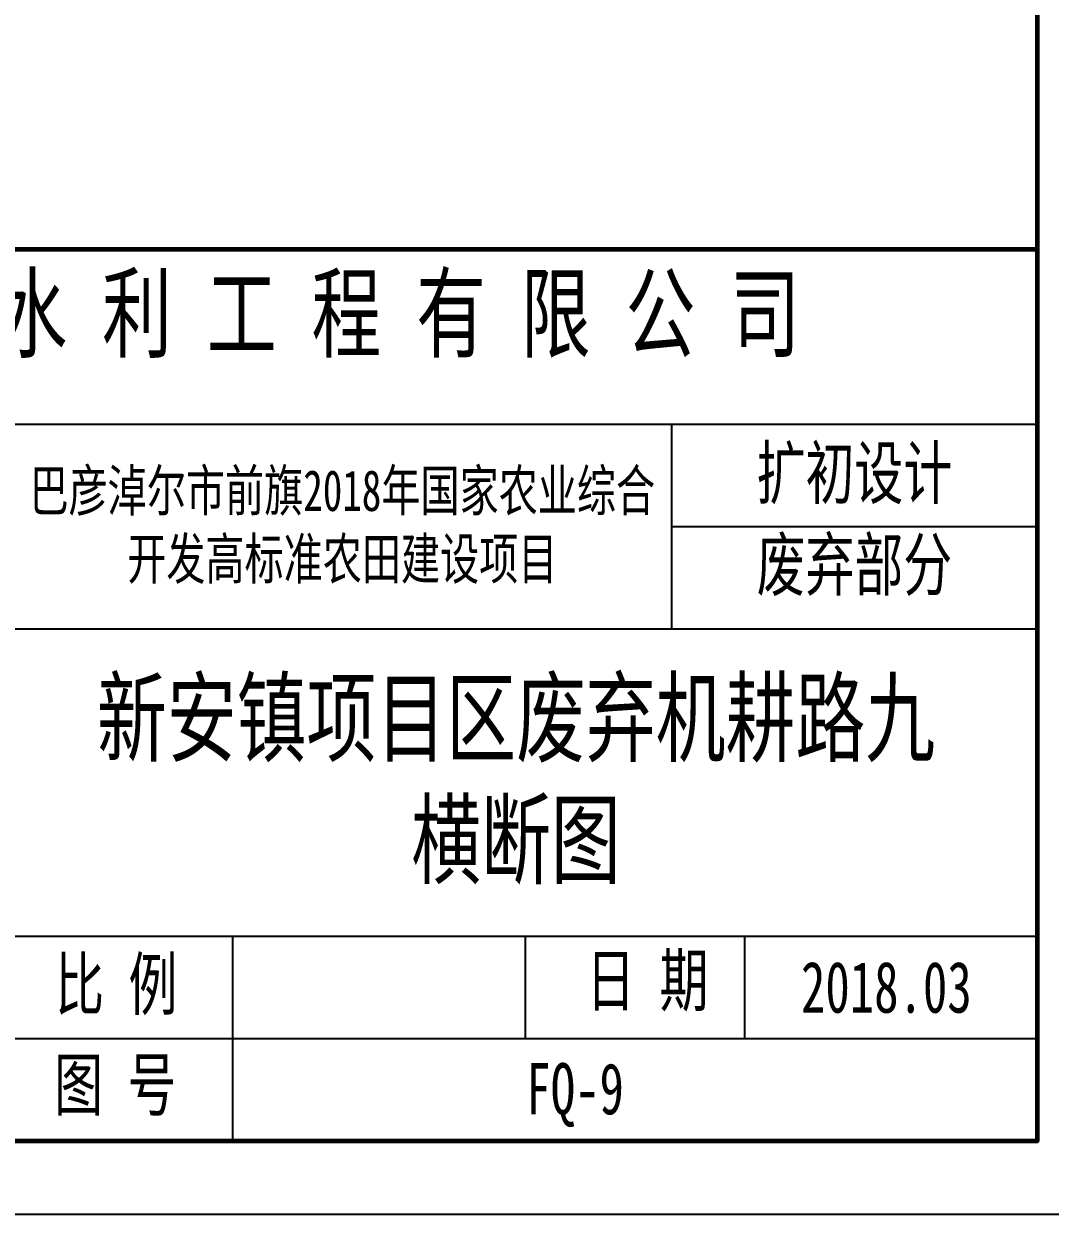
# Model space of a CAD drawing. Extents: x 695776 to 1250176, y 4443437 to 9025597.
# Drawn here: x 992652 to 1001070, y 4482840 to 4492610 of the extents above; entities that cross this region are included whole.
import ezdxf

# ---------------------------------------------------------------- set-up
doc = ezdxf.new("R2010")
doc.units = 0
doc.header["$LTSCALE"] = 0.5
doc.layers.add('图框', color=7, linetype='CONTINUOUS')
doc.styles.add('仿宋', font='仿宋_GB2312.ttf', dxfattribs={"width": 0.7})

msp = doc.modelspace()

# ---------------------------------------------------------------- linework, layer by layer
at = {"layer": '图框', "color": 7, "lineweight": 60}
msp.add_line((986564.2995, 4490760.4611), (1000964.2995, 4490760.4611), dxfattribs=at)
at = {"layer": '图框', "color": 7}
for p, q in [((1000964.2995, 4489320.4611), (986564.2995, 4489320.4611)), ((997964.2995, 4489320.4611), (997964.2995, 4487640.4611)), ((997964.3021, 4489320.4615), (997964.3021, 4487640.4615)), ((1000964.2995, 4488480.4611), (997964.2995, 4488480.4611)), ((1000964.3021, 4488480.4615), (997964.3021, 4488480.4615)), ((1000964.2995, 4487640.4611), (986564.2995, 4487640.4611)), ((1000964.2995, 4485120.4611), (986564.2995, 4485120.4611)), ((1000964.3021, 4485120.4615), (986564.3021, 4485120.4615)), ((994364.2995, 4485120.4611), (994364.2995, 4483440.4611)), ((994364.3021, 4485120.4615), (994364.3021, 4483440.4615)), ((996764.2995, 4485120.4611), (996764.2995, 4484280.4611)), ((996764.3021, 4485120.4615), (996764.3021, 4484280.4615)), ((998564.2995, 4485120.4611), (998564.2995, 4484280.4611)), ((998564.3021, 4485120.4615), (998564.3021, 4484280.4615)), ((1000964.2995, 4484280.4611), (986564.2995, 4484280.4611))]:
    msp.add_line(p, q, dxfattribs=at)
at = {"layer": '图框', "linetype": 'Continuous', "lineweight": -2, "flags": 128}
msp.add_lwpolyline([(951164.2995, 4518480.4611), (951164.2995, 4482840.4611), (1001564.2995, 4482840.4611), (1001564.2995, 4518480.4611), (951164.2995, 4518480.4611)], dxfattribs=at)
at = {"layer": '图框', "linetype": 'Continuous', "lineweight": 60, "flags": 128}
msp.add_lwpolyline([(954164.2995, 4517880.4611), (1000964.2995, 4517880.4611), (1000964.2995, 4483440.4611), (954164.2995, 4483440.4611), (954164.2995, 4517880.4611)], dxfattribs=at)

# ---------------------------------------------------------------- texts
at = {"layer": '图框', "linetype": 'Continuous', "style": '仿宋'}
for s, insert, char_height, width, attachment_point in [('\u3000内 蒙 古 恒 源 水 利 工 程 有 限 公 司', (987569.6865, 4490534.1515), 600, 12975.456, 1), ('扩初设计', (999464.2995, 4488900.4611), 420, 3000, 5), ('巴彦淖尔市前旗2018年国家农业综合开发高标准农田建设项目', (995264.2995, 4488480.4611), 336, 5400, 5), ('废弃部分', (999464.2995, 4488147.7411), 420, 3000, 5), ('新安镇项目区废弃机耕路九横断图', (996689.0714, 4486380.4611), 600, 6975.259258, 5), ('比 例', (992909.328, 4484938.8709), 420, 1384.032427, 1), ('日 期', (997265.0336, 4484970.9449), 420, 1384.032427, 1), ('2018.03', (999026.497, 4484914.1802), 420, 1384.032427, 1), ('图 号', (992900.728, 4484114.0799), 420, 1384.032427, 1), ('FQ-9', (996773.8359, 4484080.2929), 420, 1384.032427, 1)]:
    msp.add_mtext(s, dxfattribs=dict(at, insert=insert, char_height=char_height, width=width, attachment_point=attachment_point))

doc.saveas('drawing.dxf')
